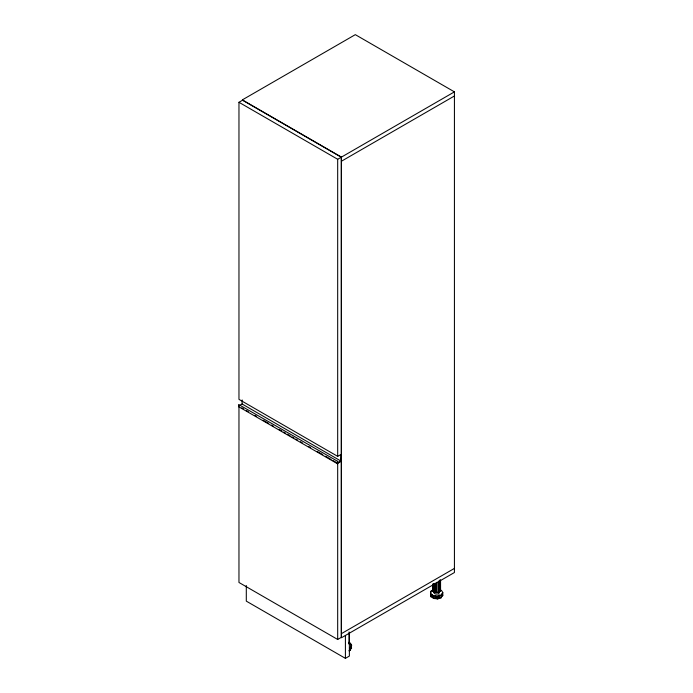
<?xml version="1.0" encoding="UTF-8"?>
<svg xmlns="http://www.w3.org/2000/svg" width="693" height="693" viewBox="0 0 693 693"><rect width="100%" height="100%" fill="white"/><g stroke="black" fill="none" stroke-linecap="round" stroke-linejoin="round"><path stroke-width="1.04" d="M238.964 406.237L238.964 582.475L337.682 639.466L341.251 637.404L341.251 461.166L337.378 463.704L238.626 406.696L238.6 404.487L337.63 461.295L337.742 462.725L340.869 460.784L341.155 454.712L341.112 461.235M430.751 595.72L430.751 596.638L431.782 597.349L431.782 594.715L432.458 595.183L432.458 597.816L435.065 598.674L435.377 595.876M348.856 643.806L349.073 642.134M432.926 584.121L432.926 591.25L432.926 589.492M439.397 580.725L439.397 591.987L440.557 590.367L440.557 580.197M239.795 405.292L242.074 403.976L242.169 399.956M350.164 642.896L351.628 645.2L350.173 647.505L350.173 650.355L348.9 650.779M351.082 646.283L350.173 650.355M351.628 645.2L351.082 648.908L350.71 643.979M439.05 594.62L439.05 597.245L439.977 598.172L441.354 597.712L441.354 594.863L442.801 592.558L441.346 590.254M441.354 597.712L442.264 593.641L442.264 596.266L442.801 595.4L442.801 592.558M432.926 591.25L433.931 591.865L433.931 583.723M435.074 583.333L435.074 592.489L435.221 583.203M430.751 596.638L430.743 591.337L432.796 589.925M431.774 590.852L432.449 590.384M238.964 102.287L242.533 100.225L341.251 157.216L341.251 454.305L337.682 456.358L238.964 399.367L238.964 102.287L337.682 159.277L341.251 157.216M341.45 157.103L454.426 91.866L454.426 572.522L341.45 637.751L341.45 157.103L242.333 99.879L355.318 34.65L454.426 91.866M341.45 161.218L454.426 95.989M341.45 633.627L454.426 568.399M246.301 585.524L246.301 601.134L345.409 658.35L349.376 656.063L349.376 632.839M436.538 582.337L436.538 592.515L439.397 591.987M430.743 591.337L430.751 593.797L433.489 595.668L437.681 596.093L441.354 594.863M438.028 597.591L439.05 597.245M435.065 598.674L435.065 596.049L436.105 596.153L436.105 598.787L437.681 598.943L438.955 598.509L438.955 595.885L439.977 595.547L439.977 598.172M435.377 597.626L436.425 597.73M435.074 592.489L436.59 592.662L436.59 582.484M337.63 461.295L337.378 463.704M433.931 591.865L435.221 592.359M242.074 403.976L340.783 460.966M241.736 407.865L243.598 408.939M246.387 410.551L248.276 411.616M254.773 415.393L256.661 416.45M263.158 420.227L268.771 423.44M271.535 425.069L273.397 426.143M278.984 429.365L281.808 430.968M283.645 432.06L285.533 433.116M287.37 434.208L290.159 435.819M292.022 436.893L293.91 437.959M295.746 439.05L297.635 440.107M300.407 441.736L302.295 442.801M308.783 446.578L310.672 447.635M317.169 451.412L322.782 454.625M325.545 456.254L331.133 459.476M332.995 460.55L337.656 463.245M442.255 594.533L442.801 595.4M351.074 647.175L351.628 648.042M430.743 594.187L430.751 595.105M440.254 580.058L440.254 591.25M440.038 579.902L440.038 591.164M439.171 580.639L439.171 591.909M438.054 582.163L438.106 592.489M437.681 596.093L437.681 598.943M433.783 583.852L433.783 591.987M433.489 595.668L433.489 598.518M433.186 584.095L433.186 591.216M432.623 584.268L432.623 590.367M349.073 631.964L349.073 643.892M345.409 635.464L345.409 658.35M337.682 159.277L337.682 456.358M337.682 463.227L337.682 639.466M439.145 592.168A2.642 1.525 0 0 1 436.59 594.092A2.642 1.525 0 0 1 434.035 592.168"/></g></svg>
